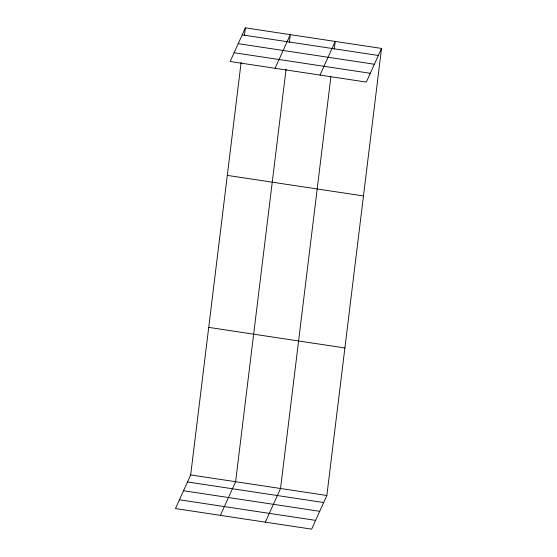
<?xml version="1.0" encoding="UTF-8"?>
<svg xmlns="http://www.w3.org/2000/svg" width="557" height="557" viewBox="0 0 557 557"><rect width="100%" height="100%" fill="white"/><g stroke="black" fill="none" stroke-linecap="round" stroke-linejoin="round"><path stroke-width="0.84" d="M381.524 48.424L366.325 82.081L230.152 61.507L245.352 27.85L381.524 48.424L326.848 495.493L311.648 529.15L175.476 508.576L190.675 474.919L241.125 62.363M244.398 35.613L245.352 27.85M286.068 69.152L235.611 481.708L220.412 515.364M289.334 42.402L290.288 34.638L275.088 68.295M330.9 76.803L280.547 488.496L265.355 522.153M334.277 49.197L335.223 41.427L320.024 75.084M242.17 34.889L378.342 55.47M238.201 43.676L374.381 64.25M234.114 52.72L370.294 73.301M227.305 175.385L363.477 195.96M208.715 327.384L344.887 347.965M190.675 474.919L326.848 495.493M187.493 481.958L323.666 502.539M183.525 490.745L319.704 511.319M179.445 499.789L315.617 520.37"/></g></svg>
